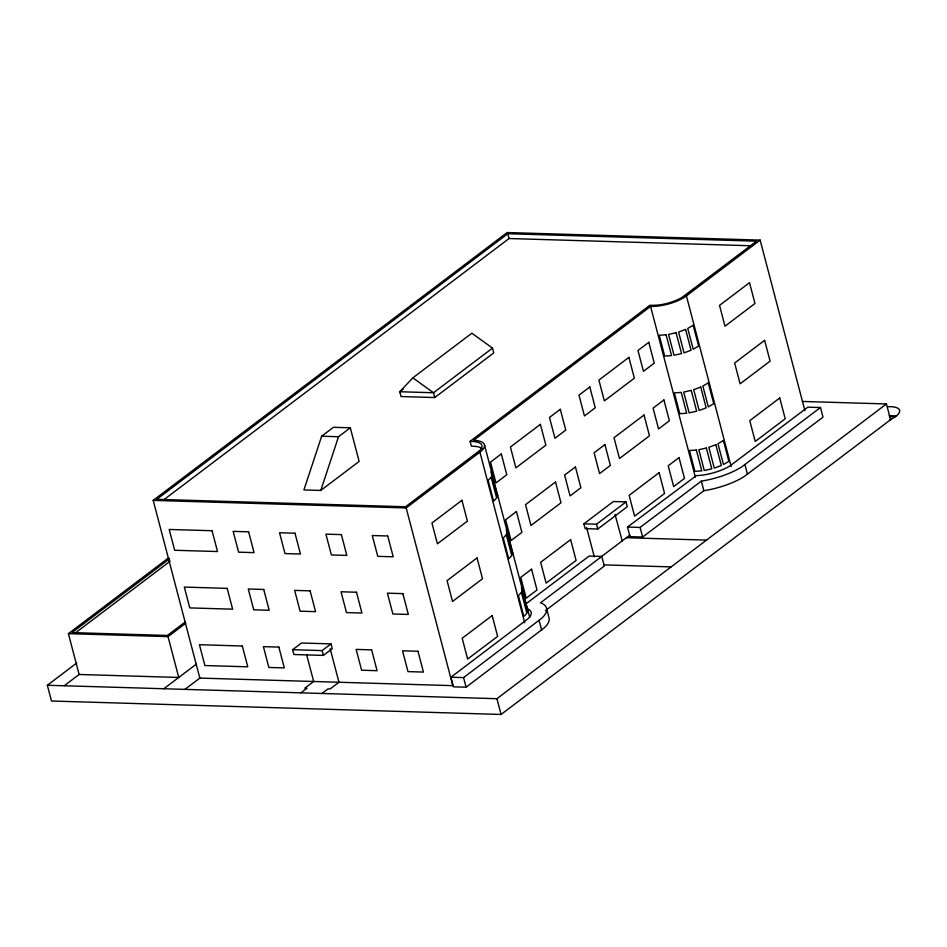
<?xml version="1.0" encoding="UTF-8"?>
<svg xmlns="http://www.w3.org/2000/svg" width="947" height="947" viewBox="0 0 947 947"><rect width="100%" height="100%" fill="white"/><g stroke="black" fill="none" stroke-linecap="round" stroke-linejoin="round"><path stroke-width="1.42" d="M484.556 445.22L497.577 494.855L497.187 496.95L491.718 476.14L491.884 473.322M497.577 494.855L512.694 552.492L512.303 554.587L506.846 533.777L507 530.959M512.694 552.492L527.81 610.128L527.42 612.224L521.963 591.413L522.128 588.596M321.649 436.224L303.916 489.93L320.784 490.439L359.126 461.426L350.307 427.795L333.451 427.298L321.649 436.224L338.517 436.733L350.307 427.795M320.784 490.439L338.517 436.733M412.856 377.841L399.776 391.738L401.031 396.544L434.768 397.551L493.754 352.911L492.499 348.117L471.855 333.202L412.856 377.841L433.501 392.756L434.768 397.551M546.679 608.909L549.201 618.521A45.065 15.708 -14.7 0 1 544.312 627.814L466.09 687.214L453.447 686.835L450.926 677.235L463.568 677.602L541.791 618.202A45.065 15.708 -14.7 0 0 542.619 603.713L540.536 602.789L601.771 556.445L604.293 566.057L545.413 610.614M184.925 689.369L199.829 678.088L153.201 500.383L507.166 232.536L760.145 240.112L804.903 410.702M470.103 441.338L649.843 305.325L654.637 305.301A23.829 8.31 -14.7 0 0 682.396 297.145L756.558 241.165L507.793 233.72L156.788 499.329L405.553 506.763L479.383 450.772A23.829 8.31 -14.7 0 0 474.483 441.633L470.103 441.338L471.369 446.144L475.737 446.439A23.829 8.31 -14.7 0 1 482.189 448.7M163.938 499.673L509.048 238.526L751.93 245.782M64.218 685.758L79.122 674.477L68.409 633.65L168.696 557.771M169.62 558.73L71.996 632.596L167.406 635.461L185.044 622.108M74.979 633.223L170.247 561.133M403.315 389.063L399.776 391.738L433.501 392.756L492.499 348.117M802.298 401.445L886.439 403.955L890.571 419.71L501.07 714.464L51.481 701.017L47.35 685.261L76.79 662.983M68.409 633.65L168.033 636.633L185.73 623.244M760.145 240.112L686.409 295.902A26.492 9.233 -14.7 0 1 650.577 306.437L473.595 440.355A26.492 9.233 -14.7 0 1 479.928 452.145L524.685 622.747M163.843 688.741L196.443 664.072M153.201 500.383L406.192 507.947L479.928 452.145M292.635 649.701L301.477 643.013L331 643.889L332.255 648.695L323.412 655.395L293.89 654.507L292.635 649.701L322.146 650.589L331 643.889M300.874 692.837L306.935 688.256L304.816 688.185L313.67 681.497L306.686 654.874M321.956 693.464L328.005 688.883L330.124 688.942L338.967 682.254L330.148 648.636M583.873 523.845L613.372 501.519L626.026 501.898L627.281 506.704L597.782 529.018L585.139 528.639L583.873 523.845L596.527 524.224L626.026 501.898M525.869 603.937L589.117 556.067L601.771 556.445M627.47 527.053L696.365 475.643A29.144 10.157 -14.7 0 0 730.303 465.675L807.827 407.163L820.481 407.53L823.002 417.142L744.235 476.53A45.065 15.708 -14.7 0 1 708.143 489.966L703.87 490.7L642.634 537.044L629.992 536.665L627.47 527.053L640.113 527.432L701.348 481.1L705.622 480.366A45.065 15.708 -14.7 0 0 741.714 466.918L820.481 407.53M600.09 557.629L629.944 535.031M450.926 677.235L528.059 618.711A29.144 10.157 -14.7 0 0 526.816 608.542M47.35 685.261L496.938 698.697L886.439 403.955M889.221 415.674L896.407 415.899M889.458 416.633L895.199 416.81M626.405 537.718L706.521 540.11M604.115 564.885L671.115 566.898M79.122 674.477L178.746 677.46L168.033 636.633M199.829 678.088L452.808 685.652L406.192 507.947M490.948 471.866L496.607 492.937M506.266 529.752L511.664 549.568M521.383 587.389L526.781 607.205M615.041 514.41L622.203 540.891M744.922 464.705L747.443 474.317M686.409 295.902L731.155 466.504M701.348 481.1L703.87 490.7M650.577 306.437L695.335 477.039M640.113 527.432L642.634 537.044M596.527 524.224L597.782 529.018M586.607 527.526L594.325 556.943M507.793 233.72L509.048 238.526M539.127 620.439L541.648 630.039M527.81 610.128L529.681 617.243M496.938 698.697L501.07 714.464M463.568 677.602L466.09 687.214M322.146 650.589L323.412 655.395M888.298 406.689A21.722 7.576 -14.7 0 1 897.294 415.153L894.134 417.544A21.722 7.576 -14.7 0 1 889.92 419.817M491.173 477.17L488.143 480.413L493.6 501.235L496.642 497.992L491.173 477.17M506.302 534.806L503.259 538.05L508.728 558.86L511.759 555.629L506.302 534.806M521.418 592.443L518.388 595.687L523.845 616.497L526.875 613.254L521.418 592.443M501.318 453.921L490.499 462.112L495.956 482.923L506.775 474.731L501.318 453.921M540.394 424.351L510.409 447.043L515.866 467.854L545.851 445.161L540.394 424.351M560.304 409.282L549.485 417.461L554.954 438.283L565.761 430.092L560.304 409.282M589.803 386.968L578.984 395.148L584.441 415.958L595.261 407.778L589.803 386.968M628.879 357.386L598.895 380.078L604.352 400.889L634.348 378.196L628.879 357.386M648.79 342.317L637.982 350.508L643.439 371.319L654.259 363.139L648.79 342.317M461.935 500.312L431.939 522.993L437.407 543.815L467.392 521.122L461.935 500.312M749.515 282.691L719.519 305.384L724.988 326.194L754.972 303.502L749.515 282.691M516.435 511.558L505.615 519.737L511.072 540.559L521.892 532.368L516.435 511.558M555.51 481.987L525.526 504.68L530.983 525.49L560.979 502.798L555.51 481.987M575.421 466.918L564.613 475.098L570.07 495.92L580.89 487.729L575.421 466.918M604.92 444.593L594.1 452.784L599.569 473.595L610.377 465.415L604.92 444.593M644.007 415.023L614.011 437.715L619.48 458.526L649.464 435.833L644.007 415.023M663.918 399.954L653.099 408.145L658.556 428.955L669.375 420.776L663.918 399.954M477.051 557.937L447.067 580.629L452.524 601.452L482.508 578.759L477.051 557.937M764.631 340.328L734.647 363.021L740.104 383.831L770.089 361.138L764.631 340.328M531.551 569.194L520.743 577.374L526.201 598.184L537.008 590.005L531.551 569.194M570.639 539.624L540.642 562.317L546.111 583.127L576.096 560.435L570.639 539.624M659.124 472.66L629.139 495.352L634.597 516.162L664.581 493.47L659.124 472.66M679.035 457.59L668.215 465.782L673.684 486.592L684.492 478.401L679.035 457.59M492.168 615.574L462.183 638.266L467.64 659.076L497.637 636.384L492.168 615.574M779.748 397.965L749.764 420.657L755.221 441.468L785.217 418.775L779.748 397.965M693.168 325.271L687.735 328.443L693.192 349.254L698.637 346.081L693.168 325.271M708.297 382.908L702.852 386.068L708.309 406.89L713.754 403.718L708.297 382.908M723.413 440.544L717.968 443.705L723.437 464.527L728.87 461.355L723.413 440.544M685.604 329.426L678.585 332.042L684.042 352.852L691.073 350.236L685.604 329.426M700.733 387.063L693.713 389.679L699.17 410.489L706.19 407.873L700.733 387.063M715.849 444.699L708.829 447.315L714.287 468.126L721.306 465.51L715.849 444.699M676.111 332.764L668.57 334.433L674.027 355.243L681.568 353.586L676.111 332.764M691.227 390.401L683.687 392.07L689.156 412.88L696.684 411.223L691.227 390.401M706.344 448.038L698.815 449.707L704.272 470.517L711.801 468.848L706.344 448.038M666.108 334.788L659.219 335.25L664.676 356.06L671.577 355.61L666.108 334.788M681.236 392.425L674.335 392.887L679.792 413.697L686.693 413.235L681.236 392.425M696.353 450.062L689.452 450.523L694.909 471.334L701.81 470.872L696.353 450.062M212.069 530.734L169.193 529.456L174.662 550.266L217.526 551.545L212.069 530.734M248.611 531.823L233.151 531.362L238.608 552.172L254.068 552.634L248.611 531.823M294.99 533.208L279.531 532.747L284.988 553.569L300.448 554.031L294.99 533.208M341.37 534.605L325.91 534.144L331.367 554.954L346.827 555.416L341.37 534.605M387.737 535.99L372.278 535.529L377.746 556.339L393.206 556.8L387.737 535.99M227.185 588.371L184.322 587.081L189.779 607.903L232.642 609.181L227.185 588.371M263.728 589.46L248.268 588.998L253.725 609.809L269.185 610.27L263.728 589.46M310.107 590.845L294.647 590.383L300.104 611.194L315.564 611.655L310.107 590.845M356.486 592.23L341.027 591.768L346.484 612.591L361.943 613.052L356.486 592.23M402.866 593.627L387.406 593.165L392.863 613.976L408.323 614.437L402.866 593.627M242.302 646.008L199.438 644.718L204.895 665.54L247.771 666.818L242.302 646.008M278.856 647.097L263.396 646.635L268.853 667.446L284.313 667.907L278.856 647.097M371.603 649.867L356.143 649.405L361.612 670.216L377.072 670.689L371.603 649.867M417.982 651.264L402.522 650.79L407.979 671.612L423.439 672.074L417.982 651.264"/></g></svg>
